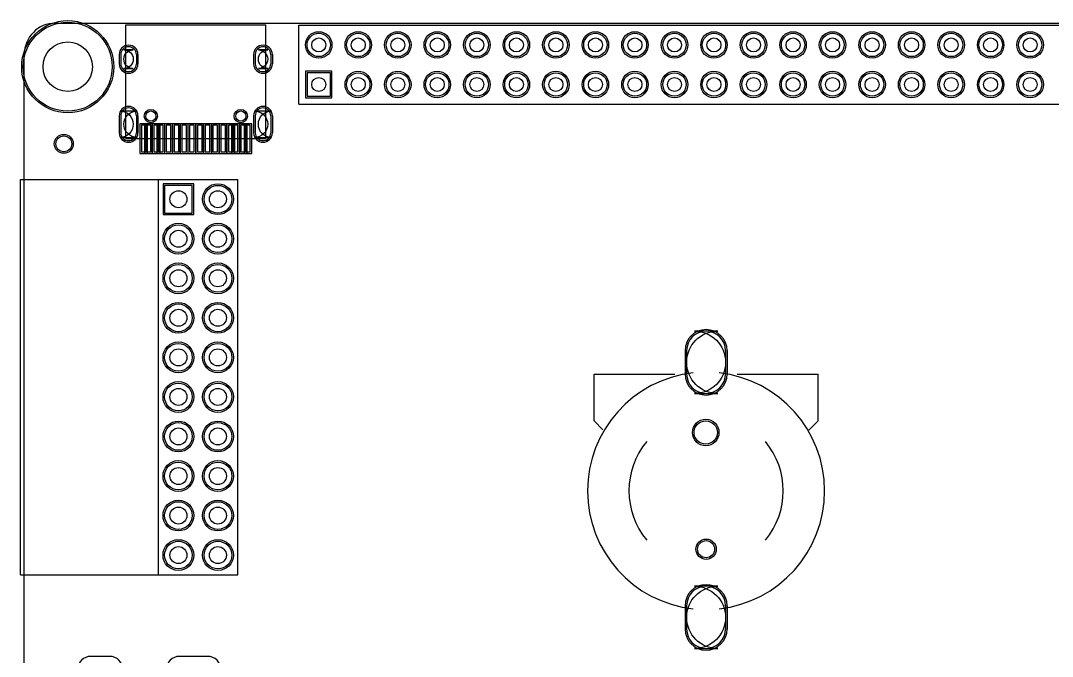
# Model space of a CAD drawing. Header units: millimetres. Extents: x -1 to 143, y -1 to 92.
# Drawn here: x -0.2 to 66.1, y 50.9 to 91.7 of the extents above; entities that cross this region are included whole.
import ezdxf

# ---------------------------------------------------------------- set-up
doc = ezdxf.new("R2010")
doc.units = ezdxf.units.MM
for name, color, linetype in [('BottomLayer', 5, 'Continuous'), ('BottomSolder', 6, 'Continuous'), ('Mechanical1', 6, 'Continuous'), ('PadHoleLayer', 156, 'Continuous'), ('TopLayer', 1, 'Continuous'), ('TopOverlay', 2, 'Continuous'), ('TopPaste', 8, 'Continuous'), ('TopSolder', 216, 'Continuous')]:
    doc.layers.add(name, color=color, linetype=linetype)

msp = doc.modelspace()

# ---------------------------------------------------------------- linework, layer by layer
at = {"layer": 'BottomLayer'}
for p, q in [((6.202553, 89.55532), (6.202553, 88.955372)), ((7.202551, 89.55532), (7.202551, 88.955372)), ((14.842617, 89.55532), (14.842617, 88.955372)), ((15.842615, 89.55532), (15.842615, 88.955372)), ((18.172938, 88.380062), (18.172938, 86.879938)), ((19.673062, 88.380062), (18.172938, 88.380062)), ((19.673062, 86.879938), (19.673062, 88.380062)), ((18.172938, 86.879938), (19.673062, 86.879938)), ((6.202553, 85.625305), (6.202553, 84.525231)), ((7.202551, 85.625305), (7.202551, 84.525231)), ((14.842617, 85.625305), (14.842617, 84.525231)), ((15.842615, 85.625305), (15.842615, 84.525231)), ((9.017, 81.153), (9.017, 79.375)), ((10.795, 81.153), (9.017, 81.153)), ((10.795, 79.375), (10.795, 81.153)), ((9.017, 79.375), (10.795, 79.375))]:
    msp.add_line(p, q, dxfattribs=at)
for centre, radius in [((2.794, 88.773), 2.8575), ((18.923, 90.17), 0.750062), ((21.463, 90.17), 0.750062), ((24.003, 90.17), 0.750062), ((26.543, 90.17), 0.750062), ((29.083, 90.17), 0.750062), ((31.623, 90.17), 0.750062), ((34.163, 90.17), 0.750062), ((36.703, 90.17), 0.750062), ((39.243, 90.17), 0.750062), ((41.783, 90.17), 0.750062), ((44.323, 90.17), 0.750062), ((46.863, 90.17), 0.750062), ((49.403, 90.17), 0.750062), ((51.943, 90.17), 0.750062), ((54.483, 90.17), 0.750062), ((57.023, 90.17), 0.750062), ((59.563, 90.17), 0.750062), ((62.103, 90.17), 0.750062), ((64.643, 90.17), 0.750062), ((21.463, 87.63), 0.750062), ((24.003, 87.63), 0.750062), ((26.543, 87.63), 0.750062), ((29.083, 87.63), 0.750062), ((31.623, 87.63), 0.750062), ((34.163, 87.63), 0.750062), ((36.703, 87.63), 0.750062), ((39.243, 87.63), 0.750062), ((41.783, 87.63), 0.750062), ((44.323, 87.63), 0.750062), ((46.863, 87.63), 0.750062), ((49.403, 87.63), 0.750062), ((51.943, 87.63), 0.750062), ((54.483, 87.63), 0.750062), ((57.023, 87.63), 0.750062), ((59.563, 87.63), 0.750062), ((62.103, 87.63), 0.750062), ((64.643, 87.63), 0.750062), ((8.132572, 85.605366), 0.324993), ((13.912596, 85.605366), 0.324993), ((2.54, 83.82), 0.508), ((12.446, 80.264), 0.889), ((9.906, 77.724), 0.889), ((12.446, 77.724), 0.889), ((9.906, 75.184), 0.889), ((12.446, 75.184), 0.889), ((9.906, 72.644), 0.889), ((12.446, 72.644), 0.889), ((9.906, 70.104), 0.889), ((12.446, 70.104), 0.889), ((9.906, 67.564), 0.889), ((12.446, 67.564), 0.889), ((9.906, 65.024), 0.889), ((12.446, 65.024), 0.889), ((43.790108, 65.281556), 0.750062), ((9.906, 62.484), 0.889), ((12.446, 62.484), 0.889), ((9.906, 59.944), 0.889), ((12.446, 59.944), 0.889), ((9.906, 57.404), 0.889), ((12.446, 57.404), 0.889), ((43.815, 57.781444), 0.550037)]:
    msp.add_circle(centre, radius, dxfattribs=at)
for centre, start, end in [((6.702552, 89.55532), 0, 180), ((15.342616, 89.55532), 0, 180), ((6.702552, 88.955372), 180, 0), ((15.342616, 88.955372), 180, 0), ((6.702552, 85.625305), 0, 180), ((15.342616, 85.625305), 0, 180), ((6.702552, 84.525231), 180, 0), ((15.342616, 84.525231), 180, 0)]:
    msp.add_arc(centre, 0.499999, start, end, dxfattribs=at)
at = {"layer": 'BottomSolder'}
for p, q in [((6.100953, 89.55532), (6.100953, 88.955372)), ((7.304151, 89.55532), (7.304151, 88.955372)), ((14.741017, 89.55532), (14.741017, 88.955372)), ((15.944215, 89.55532), (15.944215, 88.955372)), ((18.071338, 88.481662), (18.071338, 86.778338)), ((19.774662, 88.481662), (18.071338, 88.481662)), ((19.774662, 86.778338), (19.774662, 88.481662)), ((18.071338, 86.778338), (19.774662, 86.778338)), ((6.100953, 85.625305), (6.100953, 84.525231)), ((7.304151, 85.625305), (7.304151, 84.525231)), ((14.741017, 85.625305), (14.741017, 84.525231)), ((15.944215, 85.625305), (15.944215, 84.525231)), ((8.9154, 81.2546), (8.9154, 79.2734)), ((10.8966, 81.2546), (8.9154, 81.2546)), ((10.8966, 79.2734), (10.8966, 81.2546)), ((8.9154, 79.2734), (10.8966, 79.2734)), ((5.48386, 50.900584), (4.283964, 50.900584)), ((11.783822, 50.900584), (9.983978, 50.900584))]:
    msp.add_line(p, q, dxfattribs=at)
for centre, radius in [((2.794, 88.773), 2.9591), ((18.923, 90.17), 0.851662), ((21.463, 90.17), 0.851662), ((24.003, 90.17), 0.851662), ((26.543, 90.17), 0.851662), ((29.083, 90.17), 0.851662), ((31.623, 90.17), 0.851662), ((34.163, 90.17), 0.851662), ((36.703, 90.17), 0.851662), ((39.243, 90.17), 0.851662), ((41.783, 90.17), 0.851662), ((44.323, 90.17), 0.851662), ((46.863, 90.17), 0.851662), ((49.403, 90.17), 0.851662), ((51.943, 90.17), 0.851662), ((54.483, 90.17), 0.851662), ((57.023, 90.17), 0.851662), ((59.563, 90.17), 0.851662), ((62.103, 90.17), 0.851662), ((64.643, 90.17), 0.851662), ((21.463, 87.63), 0.851662), ((24.003, 87.63), 0.851662), ((26.543, 87.63), 0.851662), ((29.083, 87.63), 0.851662), ((31.623, 87.63), 0.851662), ((34.163, 87.63), 0.851662), ((36.703, 87.63), 0.851662), ((39.243, 87.63), 0.851662), ((41.783, 87.63), 0.851662), ((44.323, 87.63), 0.851662), ((46.863, 87.63), 0.851662), ((49.403, 87.63), 0.851662), ((51.943, 87.63), 0.851662), ((54.483, 87.63), 0.851662), ((57.023, 87.63), 0.851662), ((59.563, 87.63), 0.851662), ((62.103, 87.63), 0.851662), ((64.643, 87.63), 0.851662), ((8.132572, 85.605366), 0.426593), ((13.912596, 85.605366), 0.426593), ((2.54, 83.82), 0.6096), ((12.446, 80.264), 0.9906), ((9.906, 77.724), 0.9906), ((12.446, 77.724), 0.9906), ((9.906, 75.184), 0.9906), ((12.446, 75.184), 0.9906), ((9.906, 72.644), 0.9906), ((12.446, 72.644), 0.9906), ((9.906, 70.104), 0.9906), ((12.446, 70.104), 0.9906), ((9.906, 67.564), 0.9906), ((12.446, 67.564), 0.9906), ((9.906, 65.024), 0.9906), ((12.446, 65.024), 0.9906), ((43.790108, 65.281556), 0.851662), ((9.906, 62.484), 0.9906), ((12.446, 62.484), 0.9906), ((9.906, 59.944), 0.9906), ((12.446, 59.944), 0.9906), ((9.906, 57.404), 0.9906), ((12.446, 57.404), 0.9906), ((43.815, 57.781444), 0.651637)]:
    msp.add_circle(centre, radius, dxfattribs=at)
for centre, radius, start, end in [((6.702552, 89.55532), 0.601599, 0, 180), ((15.342616, 89.55532), 0.601599, 0, 180), ((6.702552, 88.955372), 0.601599, 180, 0), ((15.342616, 88.955372), 0.601599, 180, 0), ((6.702552, 85.625305), 0.601599, 0, 180), ((15.342616, 85.625305), 0.601599, 0, 180), ((6.702552, 84.525231), 0.601599, 180, 0), ((15.342616, 84.525231), 0.601599, 180, 0), ((4.283964, 50.048922), 0.851662, 90, 270), ((5.48386, 50.048922), 0.851662, 270, 90), ((9.983978, 50.048922), 0.851662, 90, 270), ((11.783822, 50.048922), 0.851662, 270, 90)]:
    msp.add_arc(centre, radius, start, end, dxfattribs=at)
at = {"layer": 'Mechanical1'}
for p, q in [((1.999996, 91.567), (136.049004, 91.567)), ((0, 1.999996), (0, 89.567004))]:
    msp.add_line(p, q, dxfattribs=at)
msp.add_arc((1.999996, 89.567004), 1.999996, 90, 180, dxfattribs=at)
at = {"layer": 'PadHoleLayer'}
for points in [[(7.002526, 89.855294), (6.402578, 89.855294, -1), (6.402578, 88.655398), (7.002526, 88.655398, -1)], [(15.64259, 89.855294), (15.042642, 89.855294, -1), (15.042642, 88.655398), (15.64259, 88.655398, -1)], [(7.252589, 85.925279), (6.152515, 85.925279, -1), (6.152515, 84.225257), (7.252589, 84.225257, -1)], [(15.892653, 85.925279), (14.792579, 85.925279, -1), (14.792579, 84.225257), (15.892653, 84.225257, -1)], [(44.564935, 71.786496), (43.065065, 71.786496, -1), (43.065065, 67.786504), (44.564935, 67.786504, -1)], [(44.564935, 55.403496), (43.065065, 55.403496, -1), (43.065065, 51.403504), (44.564935, 51.403504, -1)]]:
    msp.add_lwpolyline(points, format="xyb", close=True, dxfattribs=at)
for centre, radius in [((2.794, 88.773), 1.5875), ((18.923, 90.17), 0.449961), ((21.463, 90.17), 0.449961), ((24.003, 90.17), 0.449961), ((26.543, 90.17), 0.449961), ((29.083, 90.17), 0.449961), ((31.623, 90.17), 0.449961), ((34.163, 90.17), 0.449961), ((36.703, 90.17), 0.449961), ((39.243, 90.17), 0.449961), ((41.783, 90.17), 0.449961), ((44.323, 90.17), 0.449961), ((46.863, 90.17), 0.449961), ((49.403, 90.17), 0.449961), ((51.943, 90.17), 0.449961), ((54.483, 90.17), 0.449961), ((57.023, 90.17), 0.449961), ((59.563, 90.17), 0.449961), ((62.103, 90.17), 0.449961), ((64.643, 90.17), 0.449961), ((18.923, 87.63), 0.449961), ((21.463, 87.63), 0.449961), ((24.003, 87.63), 0.449961), ((26.543, 87.63), 0.449961), ((29.083, 87.63), 0.449961), ((31.623, 87.63), 0.449961), ((34.163, 87.63), 0.449961), ((36.703, 87.63), 0.449961), ((39.243, 87.63), 0.449961), ((41.783, 87.63), 0.449961), ((44.323, 87.63), 0.449961), ((46.863, 87.63), 0.449961), ((49.403, 87.63), 0.449961), ((51.943, 87.63), 0.449961), ((54.483, 87.63), 0.449961), ((57.023, 87.63), 0.449961), ((59.563, 87.63), 0.449961), ((62.103, 87.63), 0.449961), ((64.643, 87.63), 0.449961), ((8.132572, 85.605366), 0.324993), ((13.912596, 85.605366), 0.324993), ((9.906, 80.264), 0.5461), ((12.446, 80.264), 0.5461), ((9.906, 77.724), 0.5461), ((12.446, 77.724), 0.5461), ((9.906, 75.184), 0.5461), ((12.446, 75.184), 0.5461), ((9.906, 72.644), 0.5461), ((12.446, 72.644), 0.5461), ((9.906, 70.104), 0.5461), ((12.446, 70.104), 0.5461), ((9.906, 67.564), 0.5461), ((12.446, 67.564), 0.5461), ((43.790108, 65.281556), 0.750062), ((9.906, 65.024), 0.5461), ((12.446, 65.024), 0.5461), ((9.906, 62.484), 0.5461), ((12.446, 62.484), 0.5461), ((9.906, 59.944), 0.5461), ((12.446, 59.944), 0.5461), ((9.906, 57.404), 0.5461), ((12.446, 57.404), 0.5461), ((43.815, 57.781444), 0.550037)]:
    msp.add_circle(centre, radius, dxfattribs=at)
at = {"layer": 'TopLayer'}
for p, q in [((6.202553, 89.55532), (6.202553, 88.955372)), ((7.202551, 89.55532), (7.202551, 88.955372)), ((14.842617, 89.55532), (14.842617, 88.955372)), ((15.842615, 89.55532), (15.842615, 88.955372)), ((18.172938, 88.380062), (18.172938, 86.879938)), ((19.673062, 88.380062), (18.172938, 88.380062)), ((19.673062, 86.879938), (19.673062, 88.380062)), ((18.172938, 86.879938), (19.673062, 86.879938)), ((6.202553, 85.625305), (6.202553, 84.525231)), ((7.202551, 85.625305), (7.202551, 84.525231)), ((14.842617, 85.625305), (14.842617, 84.525231)), ((15.842615, 85.625305), (15.842615, 84.525231)), ((7.522591, 85.010371), (7.522591, 83.310349)), ((7.822565, 85.010371), (7.522591, 85.010371)), ((7.822565, 85.010371), (7.822565, 83.310349)), ((8.122539, 85.010371), (7.822565, 85.010371)), ((7.822565, 83.310349), (7.822565, 85.010371)), ((8.122539, 83.310349), (8.122539, 85.010371)), ((8.322437, 85.010371), (8.322437, 83.310349)), ((8.622411, 85.010371), (8.322437, 85.010371)), ((8.622411, 83.310349), (8.622411, 85.010371)), ((8.622665, 85.010371), (8.622665, 83.310349)), ((8.922639, 85.010371), (8.622665, 85.010371)), ((8.922639, 83.310349), (8.922639, 85.010371)), ((9.122537, 85.010371), (9.122537, 83.310349)), ((9.422511, 85.010371), (9.122537, 85.010371)), ((9.422511, 83.310349), (9.422511, 85.010371)), ((9.622663, 85.010371), (9.622663, 83.310349)), ((9.922637, 85.010371), (9.622663, 85.010371)), ((9.922637, 83.310349), (9.922637, 85.010371)), ((10.122535, 85.010371), (10.122535, 83.310349)), ((10.422509, 85.010371), (10.122535, 85.010371)), ((10.422509, 83.310349), (10.422509, 85.010371)), ((10.622661, 85.010371), (10.622661, 83.310349)), ((10.922635, 85.010371), (10.622661, 85.010371)), ((10.922635, 83.310349), (10.922635, 85.010371)), ((11.122533, 85.010371), (11.122533, 83.310349)), ((11.422507, 85.010371), (11.122533, 85.010371)), ((11.422507, 83.310349), (11.422507, 85.010371)), ((11.622659, 85.010371), (11.622659, 83.310349)), ((11.922633, 85.010371), (11.622659, 85.010371)), ((11.922633, 83.310349), (11.922633, 85.010371)), ((12.122785, 85.010371), (12.122785, 83.310349)), ((12.422759, 85.010371), (12.122785, 85.010371)), ((12.422759, 83.310349), (12.422759, 85.010371)), ((12.622657, 85.010371), (12.622657, 83.310349)), ((12.922631, 85.010371), (12.622657, 85.010371)), ((12.922631, 83.310349), (12.922631, 85.010371)), ((13.122529, 85.010371), (13.122529, 83.310349)), ((13.422503, 85.010371), (13.122529, 85.010371)), ((13.422503, 83.310349), (13.422503, 85.010371)), ((13.422757, 85.010371), (13.422757, 83.310349)), ((13.722731, 85.010371), (13.422757, 85.010371)), ((13.722731, 83.310349), (13.722731, 85.010371)), ((13.922629, 85.010371), (13.922629, 83.310349)), ((14.222603, 85.010371), (13.922629, 85.010371)), ((14.222603, 85.010371), (14.222603, 83.310349)), ((14.522577, 85.010371), (14.222603, 85.010371)), ((14.222603, 83.310349), (14.222603, 85.010371)), ((14.522577, 83.310349), (14.522577, 85.010371)), ((7.522591, 83.310349), (7.822565, 83.310349)), ((7.822565, 83.310349), (8.122539, 83.310349)), ((8.322437, 83.310349), (8.622411, 83.310349)), ((8.622665, 83.310349), (8.922639, 83.310349)), ((9.122537, 83.310349), (9.422511, 83.310349)), ((9.622663, 83.310349), (9.922637, 83.310349)), ((10.122535, 83.310349), (10.422509, 83.310349)), ((10.622661, 83.310349), (10.922635, 83.310349)), ((11.122533, 83.310349), (11.422507, 83.310349)), ((11.622659, 83.310349), (11.922633, 83.310349)), ((12.122785, 83.310349), (12.422759, 83.310349)), ((12.622657, 83.310349), (12.922631, 83.310349)), ((13.122529, 83.310349), (13.422503, 83.310349)), ((13.422757, 83.310349), (13.722731, 83.310349)), ((13.922629, 83.310349), (14.222603, 83.310349)), ((14.222603, 83.310349), (14.522577, 83.310349)), ((9.017, 81.153), (9.017, 79.375)), ((10.795, 81.153), (9.017, 81.153)), ((10.795, 79.375), (10.795, 81.153)), ((9.017, 79.375), (10.795, 79.375)), ((42.564939, 70.536435), (42.564939, 69.036565)), ((45.065061, 70.536435), (45.065061, 69.036565)), ((42.564939, 54.153435), (42.564939, 52.653565)), ((45.065061, 54.153435), (45.065061, 52.653565))]:
    msp.add_line(p, q, dxfattribs=at)
for centre, radius in [((2.794, 88.773), 2.8575), ((18.923, 90.17), 0.750062), ((21.463, 90.17), 0.750062), ((24.003, 90.17), 0.750062), ((26.543, 90.17), 0.750062), ((29.083, 90.17), 0.750062), ((31.623, 90.17), 0.750062), ((34.163, 90.17), 0.750062), ((36.703, 90.17), 0.750062), ((39.243, 90.17), 0.750062), ((41.783, 90.17), 0.750062), ((44.323, 90.17), 0.750062), ((46.863, 90.17), 0.750062), ((49.403, 90.17), 0.750062), ((51.943, 90.17), 0.750062), ((54.483, 90.17), 0.750062), ((57.023, 90.17), 0.750062), ((59.563, 90.17), 0.750062), ((62.103, 90.17), 0.750062), ((64.643, 90.17), 0.750062), ((21.463, 87.63), 0.750062), ((24.003, 87.63), 0.750062), ((26.543, 87.63), 0.750062), ((29.083, 87.63), 0.750062), ((31.623, 87.63), 0.750062), ((34.163, 87.63), 0.750062), ((36.703, 87.63), 0.750062), ((39.243, 87.63), 0.750062), ((41.783, 87.63), 0.750062), ((44.323, 87.63), 0.750062), ((46.863, 87.63), 0.750062), ((49.403, 87.63), 0.750062), ((51.943, 87.63), 0.750062), ((54.483, 87.63), 0.750062), ((57.023, 87.63), 0.750062), ((59.563, 87.63), 0.750062), ((62.103, 87.63), 0.750062), ((64.643, 87.63), 0.750062), ((8.132572, 85.605366), 0.324993), ((13.912596, 85.605366), 0.324993), ((2.54, 83.82), 0.508), ((12.446, 80.264), 0.889), ((9.906, 77.724), 0.889), ((12.446, 77.724), 0.889), ((9.906, 75.184), 0.889), ((12.446, 75.184), 0.889), ((9.906, 72.644), 0.889), ((12.446, 72.644), 0.889), ((9.906, 70.104), 0.889), ((12.446, 70.104), 0.889), ((9.906, 67.564), 0.889), ((12.446, 67.564), 0.889), ((9.906, 65.024), 0.889), ((12.446, 65.024), 0.889), ((43.790108, 65.281556), 0.750062), ((9.906, 62.484), 0.889), ((12.446, 62.484), 0.889), ((9.906, 59.944), 0.889), ((12.446, 59.944), 0.889), ((9.906, 57.404), 0.889), ((12.446, 57.404), 0.889), ((43.815, 57.781444), 0.550037)]:
    msp.add_circle(centre, radius, dxfattribs=at)
for centre, radius, start, end in [((6.702552, 89.55532), 0.499999, 0, 180), ((15.342616, 89.55532), 0.499999, 0, 180), ((6.702552, 88.955372), 0.499999, 180, 0), ((15.342616, 88.955372), 0.499999, 180, 0), ((6.702552, 85.625305), 0.499999, 0, 180), ((15.342616, 85.625305), 0.499999, 0, 180), ((6.702552, 84.525231), 0.499999, 180, 0), ((15.342616, 84.525231), 0.499999, 180, 0), ((43.815, 70.536435), 1.250061, 0, 180), ((43.815, 69.036565), 1.250061, 180, 0), ((43.815, 54.153435), 1.250061, 0, 180), ((43.815, 52.653565), 1.250061, 180, 0)]:
    msp.add_arc(centre, radius, start, end, dxfattribs=at)
at = {"layer": 'TopOverlay'}
for p, q in [((6.52272, 91.46032), (15.522702, 91.46032)), ((6.52272, 84.16036), (6.52272, 91.46032)), ((15.522702, 84.16036), (15.522702, 91.46032)), ((17.653, 91.44), (68.453, 91.44)), ((17.653, 86.36), (17.653, 91.44)), ((17.653, 86.36), (68.453, 86.36)), ((6.52272, 84.16036), (15.522702, 84.16036)), ((-0.233934, 81.534), (13.716, 81.534)), ((-0.233934, 56.134), (-0.233934, 81.534)), ((8.636, 56.134), (8.636, 81.534)), ((13.716, 56.134), (13.716, 81.534)), ((36.615116, 66.031618), (36.615116, 69.031612)), ((36.615116, 69.031612), (41.815004, 69.031612)), ((45.814996, 69.031612), (51.015138, 69.031612)), ((51.015138, 66.031618), (51.015138, 69.031612)), ((36.615116, 66.031618), (37.190172, 65.456562)), ((50.414936, 65.431416), (51.015138, 66.031618)), ((-0.233934, 56.134), (13.716, 56.134))]:
    msp.add_line(p, q, dxfattribs=at)
for radius, start, end in [(7.62, 96.27691881, 263.72308119), (7.62, 0, 83.72308119), (4.959604, 140.19442891, 219.76386701), (4.959604, 320.23613299, 39.71803015), (7.62, 276.27691881, 0)]:
    msp.add_arc((43.815, 61.5315), radius, start, end, dxfattribs=at)
at = {"layer": 'TopPaste'}
for p, q in [((7.522591, 85.010371), (7.522591, 83.310349)), ((7.822565, 85.010371), (7.522591, 85.010371)), ((7.822565, 85.010371), (7.822565, 83.310349)), ((8.122539, 85.010371), (7.822565, 85.010371)), ((7.822565, 83.310349), (7.822565, 85.010371)), ((8.122539, 83.310349), (8.122539, 85.010371)), ((8.322437, 85.010371), (8.322437, 83.310349)), ((8.622411, 85.010371), (8.322437, 85.010371)), ((8.622411, 83.310349), (8.622411, 85.010371)), ((8.622665, 85.010371), (8.622665, 83.310349)), ((8.922639, 85.010371), (8.622665, 85.010371)), ((8.922639, 83.310349), (8.922639, 85.010371)), ((9.122537, 85.010371), (9.122537, 83.310349)), ((9.422511, 85.010371), (9.122537, 85.010371)), ((9.422511, 83.310349), (9.422511, 85.010371)), ((9.622663, 85.010371), (9.622663, 83.310349)), ((9.922637, 85.010371), (9.622663, 85.010371)), ((9.922637, 83.310349), (9.922637, 85.010371)), ((10.122535, 85.010371), (10.122535, 83.310349)), ((10.422509, 85.010371), (10.122535, 85.010371)), ((10.422509, 83.310349), (10.422509, 85.010371)), ((10.622661, 85.010371), (10.622661, 83.310349)), ((10.922635, 85.010371), (10.622661, 85.010371)), ((10.922635, 83.310349), (10.922635, 85.010371)), ((11.122533, 85.010371), (11.122533, 83.310349)), ((11.422507, 85.010371), (11.122533, 85.010371)), ((11.422507, 83.310349), (11.422507, 85.010371)), ((11.622659, 85.010371), (11.622659, 83.310349)), ((11.922633, 85.010371), (11.622659, 85.010371)), ((11.922633, 83.310349), (11.922633, 85.010371)), ((12.122785, 85.010371), (12.122785, 83.310349)), ((12.422759, 85.010371), (12.122785, 85.010371)), ((12.422759, 83.310349), (12.422759, 85.010371)), ((12.622657, 85.010371), (12.622657, 83.310349)), ((12.922631, 85.010371), (12.622657, 85.010371)), ((12.922631, 83.310349), (12.922631, 85.010371)), ((13.122529, 85.010371), (13.122529, 83.310349)), ((13.422503, 85.010371), (13.122529, 85.010371)), ((13.422503, 83.310349), (13.422503, 85.010371)), ((13.422757, 85.010371), (13.422757, 83.310349)), ((13.722731, 85.010371), (13.422757, 85.010371)), ((13.722731, 83.310349), (13.722731, 85.010371)), ((13.922629, 85.010371), (13.922629, 83.310349)), ((14.222603, 85.010371), (13.922629, 85.010371)), ((14.222603, 85.010371), (14.222603, 83.310349)), ((14.522577, 85.010371), (14.222603, 85.010371)), ((14.222603, 83.310349), (14.222603, 85.010371)), ((14.522577, 83.310349), (14.522577, 85.010371)), ((7.522591, 83.310349), (7.822565, 83.310349)), ((7.822565, 83.310349), (8.122539, 83.310349)), ((8.322437, 83.310349), (8.622411, 83.310349)), ((8.622665, 83.310349), (8.922639, 83.310349)), ((9.122537, 83.310349), (9.422511, 83.310349)), ((9.622663, 83.310349), (9.922637, 83.310349)), ((10.122535, 83.310349), (10.422509, 83.310349)), ((10.622661, 83.310349), (10.922635, 83.310349)), ((11.122533, 83.310349), (11.422507, 83.310349)), ((11.622659, 83.310349), (11.922633, 83.310349)), ((12.122785, 83.310349), (12.422759, 83.310349)), ((12.622657, 83.310349), (12.922631, 83.310349)), ((13.122529, 83.310349), (13.422503, 83.310349)), ((13.422757, 83.310349), (13.722731, 83.310349)), ((13.922629, 83.310349), (14.222603, 83.310349)), ((14.222603, 83.310349), (14.522577, 83.310349)), ((42.564939, 70.536435), (42.564939, 69.036565)), ((45.065061, 70.536435), (45.065061, 69.036565)), ((42.564939, 54.153435), (42.564939, 52.653565)), ((45.065061, 54.153435), (45.065061, 52.653565))]:
    msp.add_line(p, q, dxfattribs=at)
for centre, start, end in [((43.815, 70.536435), 0, 180), ((43.815, 69.036565), 180, 0), ((43.815, 54.153435), 0, 180), ((43.815, 52.653565), 180, 0)]:
    msp.add_arc(centre, 1.250061, start, end, dxfattribs=at)
at = {"layer": 'TopSolder'}
for p, q in [((6.100953, 89.55532), (6.100953, 88.955372)), ((7.304151, 89.55532), (7.304151, 88.955372)), ((14.741017, 89.55532), (14.741017, 88.955372)), ((15.944215, 89.55532), (15.944215, 88.955372)), ((18.071338, 88.481662), (18.071338, 86.778338)), ((19.774662, 88.481662), (18.071338, 88.481662)), ((19.774662, 86.778338), (19.774662, 88.481662)), ((18.071338, 86.778338), (19.774662, 86.778338)), ((6.100953, 85.625305), (6.100953, 84.525231)), ((7.304151, 85.625305), (7.304151, 84.525231)), ((14.741017, 85.625305), (14.741017, 84.525231)), ((15.944215, 85.625305), (15.944215, 84.525231)), ((7.420991, 85.111971), (7.420991, 83.208749)), ((7.924165, 85.111971), (7.420991, 85.111971)), ((7.720965, 85.111971), (7.720965, 83.208749)), ((8.224139, 85.111971), (7.720965, 85.111971)), ((7.924165, 83.208749), (7.924165, 85.111971)), ((8.220837, 85.111971), (8.220837, 83.208749)), ((8.724011, 85.111971), (8.220837, 85.111971)), ((8.224139, 83.208749), (8.224139, 85.111971)), ((8.521065, 85.111971), (8.521065, 83.208749)), ((9.024239, 85.111971), (8.521065, 85.111971)), ((8.724011, 83.208749), (8.724011, 85.111971)), ((9.020937, 85.111971), (9.020937, 83.208749)), ((9.524111, 85.111971), (9.020937, 85.111971)), ((9.024239, 83.208749), (9.024239, 85.111971)), ((9.521063, 85.111971), (9.521063, 83.208749)), ((10.024237, 85.111971), (9.521063, 85.111971)), ((9.524111, 83.208749), (9.524111, 85.111971)), ((10.020935, 85.111971), (10.020935, 83.208749)), ((10.524109, 85.111971), (10.020935, 85.111971)), ((10.024237, 83.208749), (10.024237, 85.111971)), ((10.521061, 85.111971), (10.521061, 83.208749)), ((11.024235, 85.111971), (10.521061, 85.111971)), ((10.524109, 83.208749), (10.524109, 85.111971)), ((11.020933, 85.111971), (11.020933, 83.208749)), ((11.524107, 85.111971), (11.020933, 85.111971)), ((11.024235, 83.208749), (11.024235, 85.111971)), ((11.521059, 85.111971), (11.521059, 83.208749)), ((12.024233, 85.111971), (11.521059, 85.111971)), ((11.524107, 83.208749), (11.524107, 85.111971)), ((12.021185, 85.111971), (12.021185, 83.208749)), ((12.524359, 85.111971), (12.021185, 85.111971)), ((12.024233, 83.208749), (12.024233, 85.111971)), ((12.521057, 85.111971), (12.521057, 83.208749)), ((13.024231, 85.111971), (12.521057, 85.111971)), ((12.524359, 83.208749), (12.524359, 85.111971)), ((13.020929, 85.111971), (13.020929, 83.208749)), ((13.524103, 85.111971), (13.020929, 85.111971)), ((13.024231, 83.208749), (13.024231, 85.111971)), ((13.321157, 85.111971), (13.321157, 83.208749)), ((13.824331, 85.111971), (13.321157, 85.111971)), ((13.524103, 83.208749), (13.524103, 85.111971)), ((13.821029, 85.111971), (13.821029, 83.208749)), ((14.324203, 85.111971), (13.821029, 85.111971)), ((13.824331, 83.208749), (13.824331, 85.111971)), ((14.121003, 85.111971), (14.121003, 83.208749)), ((14.624177, 85.111971), (14.121003, 85.111971)), ((14.324203, 83.208749), (14.324203, 85.111971)), ((14.624177, 83.208749), (14.624177, 85.111971)), ((7.420991, 83.208749), (7.924165, 83.208749)), ((7.720965, 83.208749), (8.224139, 83.208749)), ((8.220837, 83.208749), (8.724011, 83.208749)), ((8.521065, 83.208749), (9.024239, 83.208749)), ((9.020937, 83.208749), (9.524111, 83.208749)), ((9.521063, 83.208749), (10.024237, 83.208749)), ((10.020935, 83.208749), (10.524109, 83.208749)), ((10.521061, 83.208749), (11.024235, 83.208749)), ((11.020933, 83.208749), (11.524107, 83.208749)), ((11.521059, 83.208749), (12.024233, 83.208749)), ((12.021185, 83.208749), (12.524359, 83.208749)), ((12.521057, 83.208749), (13.024231, 83.208749)), ((13.020929, 83.208749), (13.524103, 83.208749)), ((13.321157, 83.208749), (13.824331, 83.208749)), ((13.821029, 83.208749), (14.324203, 83.208749)), ((14.121003, 83.208749), (14.624177, 83.208749)), ((8.9154, 81.2546), (8.9154, 79.2734)), ((10.8966, 81.2546), (8.9154, 81.2546)), ((10.8966, 79.2734), (10.8966, 81.2546)), ((8.9154, 79.2734), (10.8966, 79.2734)), ((42.463339, 70.536435), (42.463339, 69.036565)), ((45.166661, 70.536435), (45.166661, 69.036565)), ((42.463339, 54.153435), (42.463339, 52.653565)), ((45.166661, 54.153435), (45.166661, 52.653565)), ((5.48386, 50.900584), (4.283964, 50.900584)), ((11.783822, 50.900584), (9.983978, 50.900584))]:
    msp.add_line(p, q, dxfattribs=at)
for centre, radius in [((2.794, 88.773), 2.9591), ((18.923, 90.17), 0.851662), ((21.463, 90.17), 0.851662), ((24.003, 90.17), 0.851662), ((26.543, 90.17), 0.851662), ((29.083, 90.17), 0.851662), ((31.623, 90.17), 0.851662), ((34.163, 90.17), 0.851662), ((36.703, 90.17), 0.851662), ((39.243, 90.17), 0.851662), ((41.783, 90.17), 0.851662), ((44.323, 90.17), 0.851662), ((46.863, 90.17), 0.851662), ((49.403, 90.17), 0.851662), ((51.943, 90.17), 0.851662), ((54.483, 90.17), 0.851662), ((57.023, 90.17), 0.851662), ((59.563, 90.17), 0.851662), ((62.103, 90.17), 0.851662), ((64.643, 90.17), 0.851662), ((21.463, 87.63), 0.851662), ((24.003, 87.63), 0.851662), ((26.543, 87.63), 0.851662), ((29.083, 87.63), 0.851662), ((31.623, 87.63), 0.851662), ((34.163, 87.63), 0.851662), ((36.703, 87.63), 0.851662), ((39.243, 87.63), 0.851662), ((41.783, 87.63), 0.851662), ((44.323, 87.63), 0.851662), ((46.863, 87.63), 0.851662), ((49.403, 87.63), 0.851662), ((51.943, 87.63), 0.851662), ((54.483, 87.63), 0.851662), ((57.023, 87.63), 0.851662), ((59.563, 87.63), 0.851662), ((62.103, 87.63), 0.851662), ((64.643, 87.63), 0.851662), ((8.132572, 85.605366), 0.426593), ((13.912596, 85.605366), 0.426593), ((2.54, 83.82), 0.6096), ((12.446, 80.264), 0.9906), ((9.906, 77.724), 0.9906), ((12.446, 77.724), 0.9906), ((9.906, 75.184), 0.9906), ((12.446, 75.184), 0.9906), ((9.906, 72.644), 0.9906), ((12.446, 72.644), 0.9906), ((9.906, 70.104), 0.9906), ((12.446, 70.104), 0.9906), ((9.906, 67.564), 0.9906), ((12.446, 67.564), 0.9906), ((9.906, 65.024), 0.9906), ((12.446, 65.024), 0.9906), ((43.790108, 65.281556), 0.851662), ((9.906, 62.484), 0.9906), ((12.446, 62.484), 0.9906), ((9.906, 59.944), 0.9906), ((12.446, 59.944), 0.9906), ((9.906, 57.404), 0.9906), ((12.446, 57.404), 0.9906), ((43.815, 57.781444), 0.651637)]:
    msp.add_circle(centre, radius, dxfattribs=at)
for centre, radius, start, end in [((6.702552, 89.55532), 0.601599, 0, 180), ((15.342616, 89.55532), 0.601599, 0, 180), ((6.702552, 88.955372), 0.601599, 180, 0), ((15.342616, 88.955372), 0.601599, 180, 0), ((6.702552, 85.625305), 0.601599, 0, 180), ((15.342616, 85.625305), 0.601599, 0, 180), ((6.702552, 84.525231), 0.601599, 180, 0), ((15.342616, 84.525231), 0.601599, 180, 0), ((43.815, 70.536435), 1.351661, 0, 180), ((43.815, 69.036565), 1.351661, 180, 0), ((43.815, 54.153435), 1.351661, 0, 180), ((43.815, 52.653565), 1.351661, 180, 0), ((4.283964, 50.048922), 0.851662, 90, 270), ((5.48386, 50.048922), 0.851662, 270, 90), ((9.983978, 50.048922), 0.851662, 90, 270), ((11.783822, 50.048922), 0.851662, 270, 90)]:
    msp.add_arc(centre, radius, start, end, dxfattribs=at)

doc.saveas('drawing.dxf')
